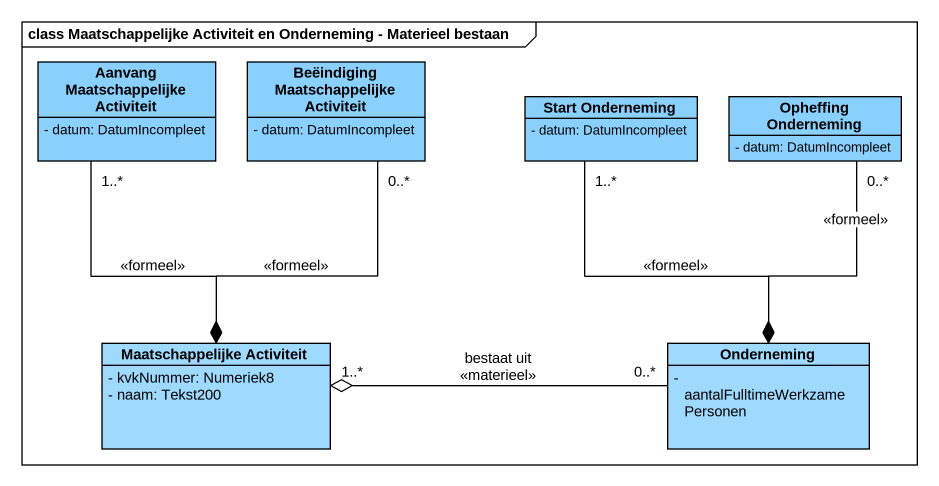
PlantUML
@startuml
mainframe class Maatschappelijke Activiteit en Onderneming - Materieel bestaan
hide circle
hide empty members
skinparam classAttributeIconSize 0
class "Aanvang Maatschappelijke Activiteit" as Aanvang_Maatschappelijke #89D1FC {
  - datum: DatumIncompleet
}
class "Beëindiging Maatschappelijke Activiteit" as Beëindiging #89D1FC {
  - datum: DatumIncompleet
}
class "Start Onderneming" as Start_Onderneming #89D1FC {
  - datum: DatumIncompleet
}
class "Opheffing Onderneming" as Opheffing_Onderneming #89D1FC {
  - datum: DatumIncompleet
}
class "Maatschappelijke Activiteit" as Maatschappelijke_Activiteit #9EDAFD {
  - kvkNummer: Numeriek8
  - naam: Tekst200
}
class Onderneming #9EDAFD {
  - aantalFulltimeWerkzamePersonen
}
Aanvang_Maatschappelijke "1..*" --* Maatschappelijke_Activiteit : <<formeel>>
Beëindiging "0..*" --* Maatschappelijke_Activiteit : <<formeel>>
Start_Onderneming "1..*" --* Onderneming : <<formeel>>
Opheffing_Onderneming "0..*" --* Onderneming : <<formeel>>
Maatschappelijke_Activiteit "1..*" o-right- "0..*" Onderneming : bestaat uit\n<<materieel>>
@enduml
